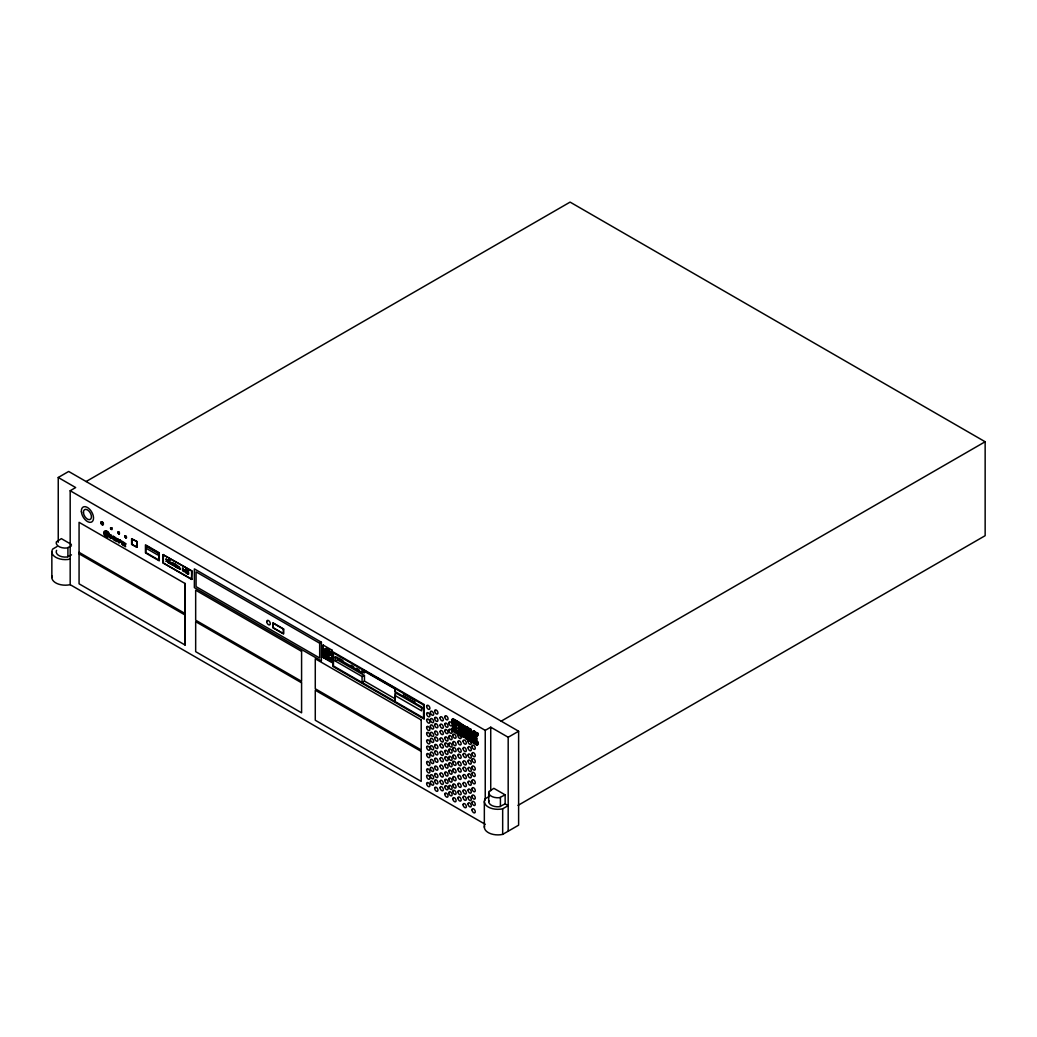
<?xml version="1.0" encoding="UTF-8"?>
<svg xmlns="http://www.w3.org/2000/svg" width="1037" height="1037" viewBox="0 0 1037 1037"><rect width="100%" height="100%" fill="white"/><g stroke="black" fill="none" stroke-linecap="round" stroke-linejoin="round"><path stroke-width="1.5" d="M461.711 727.494L460.908 728.428L458.756 727.183L459.961 725.796M470.487 733.418L469.281 734.766L467.13 733.535L468.322 732.044M457.926 721.493L453.052 718.68L451.847 720.171C455.049 724.137 461.815 722.089 454.258 720.184M105.281 533.666C106.37 529.738 110.778 536.673 106.344 534.146L106.487 535.636L107.913 535.896A4.485 2.592 60 0 0 108.872 534.612A2.23 1.283 60 0 0 108.185 532.461A3.941 2.281 60 0 0 104.62 532.072A3.305 1.905 60 0 0 105.593 536.09A4.213 2.437 60 0 0 108.029 537.205L108.068 537.322A4.848 2.8 60 0 1 105.605 536.388A4.278 2.476 60 0 1 104.257 534.846A3.28 1.893 60 0 1 104.257 531.372A6.766 3.902 60 0 1 106.072 530.892A3.785 2.191 60 0 1 108.846 533.018A3.111 1.789 60 0 1 107.731 536.207L106.396 535.805A1.867 1.076 60 0 1 105.294 533.653M110.505 528.403L111.659 527.742M119.449 533.562L118.62 531.838M124.764 536.375L125.296 535.701M395.434 692.729L394.98 701.505L395.434 692.729L423.239 708.777M466.352 729.387L465.004 730.787L466.961 728.233L465.107 729.348L457.395 724.889L457.395 724.085L465.107 729.348M323.596 657.808L323.22 645.131M331.866 662.462L331.97 650.108L332.009 662.371M472.652 732.187L474.065 730.826L478.07 733.924L476.864 734.624L472.652 732.187L474.065 730.826M458.6 731.746L458.756 730.929C472.859 735.142 463.345 740.379 457.395 733.95L457.395 733.159L464.2 737.087M472.418 732.77L472.185 733.431L476.864 736.14L472.418 732.77L473.611 732.07M471.355 736.814L470.15 737.501L470.396 738.435L472.237 739.511L473.442 738.02M472.237 739.511L473.676 738.15M474.557 738.668L471.783 740.742L470.617 739.277M471.317 741.986L472.755 740.638L471.317 741.986L471.07 741.053L473.222 739.394L475.503 741.39L476.709 740.703L473.365 737.851L473.365 738.642L475.503 739.887L476.709 739.187L476.709 738.396L471.317 735.842L472.522 735.142M470.889 735.026L469.683 735.726L469.93 736.659L472.691 738.253L474.142 736.905L473.896 737.566M474.557 735.79L473.157 737.009L469.281 734.105M394.98 695.503L421.592 710.863L421.592 706.91L394.98 691.549L395.577 688.49L376.638 677.55M110.505 527.898L111.866 527.95M112.074 529.544L111.763 528.014M117.79 532.098L118.957 531.942M124.984 535.883L124.868 536.933M120.214 540.484L119.359 542.273L118.503 539.499C116.287 535.299 118.685 548.158 120.37 540.575M56.62 550.349L56.348 550.906A9.139 5.276 0 0 0 66.925 557.025L71.462 554.86M464.654 731.305L464.032 731.746L458.756 728.7L459.948 727.209M458.756 726.393L465.846 730.605L465.237 731.046M119.229 533.886L119.475 532.707M394.98 691.549L395.577 688.49M329.636 652.96L329.818 654.412L329.662 652.973M364.454 681.076L362.069 682.502L362.069 676.5L335.184 660.971L335.184 657.017L337.556 657.38L337.556 659.999L364.454 675.515L364.454 681.076L395.434 698.964M58.241 542.273L58.241 477.487L68.675 471.459L518.617 731.228L518.617 825.18L502.673 834.383A13.507 7.803 0 0 1 489.257 833.113A13.507 7.803 0 0 1 484.551 825.75M485.238 824.311L70.179 584.674L70.179 490.734L75.675 487.559L58.241 477.487M86.11 481.531L570.091 202.111L985.15 441.749L985.15 535.688L518.007 805.386M56.866 546.655L52.731 549.04A13.507 7.803 0 0 0 55.804 557.336A13.507 7.803 0 0 0 70.179 559.112M131.621 538.812L137.13 541.638L136.832 547.303L131.621 544.308L131.621 538.812L137.13 541.638M131.621 544.308L137.13 547.134M163.055 554.678L191.91 570.998L191.612 579.411L163.055 562.922L163.055 554.678L191.91 570.998M163.055 562.922L191.91 579.242M332.06 658.028L331.905 658.106A23.268 13.429 60 0 1 323.025 654.541L323.168 654.308M323.116 657.484L323.168 645.312M323.427 657.652L331.633 662.449M332.06 657.873L331.905 657.964A23.268 13.429 60 0 1 323.025 654.386M451.847 720.171L453.052 718.68M451.847 720.884L456.721 724.5L451.847 721.687L453.052 720.197M451.847 721.687L453.052 720.987M458.6 723.398L455.36 725.213L453.208 723.982L454.4 722.491M453.208 723.982L454.4 723.282M453.208 724.694L454.4 724.007L453.208 725.498L453.208 724.694L455.36 725.939L456.552 725.239L456.552 726.043L455.36 726.73L453.208 725.498M456.721 722.983L458.6 721.882L465.561 726.704L464.369 727.404L457.395 723.385L457.395 722.582M453.208 723.191L455.36 724.422L456.552 723.735L456.552 724.526M456.721 723.696L458.6 722.685L465.561 726.704M453.208 726.211L454.4 725.511L456.552 726.756L455.36 728.246L453.208 726.211L455.36 727.456L456.552 726.756M453.208 727.002L454.4 726.302M457.395 724.889L458.6 724.189M459.948 730.229L456.721 732.044L451.847 728.441L453.052 727.754L457.913 731.344M454.4 727.028L453.208 728.518L455.36 729.75L456.552 728.272L455.36 729.75M451.847 729.231L453.052 727.754M458.6 732.459L456.721 733.561L451.847 730.748L453.052 729.257M451.847 730.748L453.052 730.048M458.756 727.183L459.948 726.483M458.756 728.7L459.948 728M462.1 726.937L460.908 728.428M458.756 727.896L465.924 732.965L464.719 733.652L458.756 730.217L459.948 728.855M456.721 732.044L457.913 730.567M458.756 730.217L459.961 729.517M464.148 728.117L462.956 729.607L465.004 730.787M451.847 729.957L456.721 732.77L457.913 732.07L451.847 728.441M466.961 726.717L465.769 728.207L469.994 730.644L471.2 729.957L466.961 726.717L465.769 728.207M459.948 731.02L458.756 731.72L460.908 732.965L462.1 731.474L460.908 732.965M462.956 729.607L464.148 728.907M464.9 728.428L466.093 727.728L466.313 728.648A2.32 1.335 60 0 1 465.004 730.398A2.32 1.335 60 0 1 463.072 727.43M464.032 731.746L465.846 730.605M465.315 731.811L464.109 732.511L464.719 733.652M464.148 732.653L462.956 734.144L465.159 735.414L466.365 734.727L458.756 729.413M473.39 732.731L470.902 734.183L467.13 732.005L468.322 730.528M470.967 729.024L469.761 729.724L469.994 730.644M462.956 734.144L464.148 733.444M467.13 732.005L468.322 731.318L472.094 733.496L465.769 728.92L470.461 732.433L471.666 731.733L471.433 730.813L451.847 719.38M466.222 733.846L465.159 735.414M471.433 730.813L470.228 731.5L470.461 732.433M467.13 733.535L468.322 732.835M470.474 735.596L469.281 736.283L467.13 735.039L468.322 733.548M466.3 735.402L464.822 736.724L457.395 732.446L457.395 731.655L465.406 736.4L464.2 736.374M467.13 735.039L468.322 734.339M471.861 732.576L470.668 733.263L470.902 734.183M469.281 739.303L470.474 737.813L469.281 739.303L465.769 737.281L468.322 735.064M465.769 737.281L468.322 735.855M470.474 734.792L469.281 736.283M470.474 739.329L469.281 740.807L465.769 738.785L466.961 737.294M467.13 732.731L471.122 735.039L473.17 733.328L471.731 734.676L475.503 736.853L478.07 735.44L472.872 731.513M471.524 735.272L472.729 734.572M470.474 736.309L469.281 737.8L470.474 737.1M478.07 733.133L476.864 734.624M470.396 738.435L471.589 737.748M70.179 490.734L485.238 730.359L490.734 727.183L508.182 737.255L518.617 731.228M501.182 721.156L985.15 441.749M474.687 735.596L475.503 736.05L478.07 734.637M465.769 737.994L469.281 740.016L471.822 738.59M472.691 738.253L474.557 737.151M473.365 738.642L474.557 737.942M476.709 736.879L475.503 738.37L476.709 736.879L467.13 731.228M473.365 740.146L474.557 739.459M476.709 738.396L475.503 739.887M466.961 736.581L466.961 735.79L478.07 742.194L478.07 742.985L476.864 743.685L473.365 741.662L474.557 740.172M473.365 741.662L474.557 740.962M476.709 739.899L475.503 741.39M473.365 740.872L478.07 744.501L476.864 745.188L473.365 743.166L474.557 741.688M473.365 743.166L474.557 742.479M475.866 742.323L478.07 742.194M473.365 742.375L476.864 744.397L478.07 743.71M489.36 796.351L485.238 798.736A13.507 7.803 0 0 0 488.297 807.032A13.507 7.803 0 0 0 502.673 808.808L508.182 805.632L505.149 803.882L499.432 806.721A9.139 5.276 0 0 1 488.842 800.616M71.397 544.438L61.364 538.644L56.348 541.897A9.139 5.276 0 0 0 66.925 548.003L71.462 545.838M505.149 794.861L493.858 788.34L488.842 791.594A9.139 5.276 0 0 0 499.432 797.699L505.149 794.861L505.149 803.882M335.184 660.971L337.556 659.999M362.069 676.5L364.454 675.515M119.333 533.822L118.62 533.822M125.01 535.818L126.151 536.194M126.047 537.97L126.553 537.023M118.503 531.683L117.79 532.616L118.957 533.861M326.59 653.712C328.599 653.323 324.322 650.316 326.577 653.712M335.184 657.017L362.069 672.546L364.454 672.909L364.454 670.511L367.163 672.08M323.207 645.105L331.97 650.108M125.62 537.853L126.462 537.736L126.047 536.259M472.25 738.707L472.47 738.837A2.32 1.335 60 0 1 475.05 740.781M475.892 734.896L476.709 736.153M458.6 730.955L459.637 731.552M468.024 728.13L471.2 729.957M473.857 731.487L478.07 733.924M369.872 673.648L372.568 675.204M394.98 688.918L362.069 669.928L362.069 672.546M338.905 658.158L342.936 660.478M351.012 665.145L353.695 666.7M356.391 668.243L359.074 669.798M475.503 738.37L473.352 736.477M463.539 731.578L465.924 732.965M475.802 738.668L476.709 739.187M467.13 734.248L472.937 737.605M456.552 729.063L455.684 728.557A2.32 1.335 60 0 1 456.163 729.529M472.328 738.175L473.442 738.811M469.281 737.8L467.13 735.751M472.055 739.524L472.976 740.055M465.769 736.477L472.016 740.094M79.071 552.332L185.001 613.489L185.001 583.481M79.071 553.81L185.001 614.967L185.001 644.975M475.452 739.964L476.709 740.703M454.958 730.242L456.721 731.254M462.295 725.407L464.369 727.404M111.439 529.557L110.583 528.066M124.894 536.583L125.503 537.633M118.503 533.601L117.907 532.551M111.218 529.388L110.7 528.624M471.122 735.039L471.317 735.842M475.503 736.853L475.503 736.05M508.182 737.255L508.182 831.207M502.673 808.808L502.673 834.383M500.417 797.544L500.417 806.566M490.734 727.183L490.734 790.79M488.712 792.605L488.712 801.627M485.238 730.359L485.238 800.02M484.344 801.666L484.344 827.241M476.864 742.881L476.864 743.685M476.864 744.397L476.864 745.188M469.281 740.016L469.281 740.807M458.6 721.882L458.6 722.685M456.721 732.77L456.721 733.561M455.36 724.422L455.36 725.213M455.36 725.939L455.36 726.73M455.36 727.456L455.36 728.246M191.612 571.167L191.612 579.411M163.353 554.51L163.353 562.754M136.832 541.807L136.832 547.303M131.919 538.631L131.919 544.127M67.911 547.847L67.911 556.869M51.85 551.969L51.85 577.544M70.179 584.674A13.507 7.803 0 0 1 56.763 583.416A13.507 7.803 0 0 1 52.044 576.053M459.547 734.598A2.32 1.335 60 0 1 461.089 738.033A2.32 1.335 60 0 1 458.497 737.333A2.32 1.335 60 0 1 458.73 734.39M459.974 731.176A2.32 1.335 60 0 1 457.913 728.168A2.32 1.335 60 0 1 459.974 727.533M460.7 728.441A2.32 1.335 60 0 1 460.959 728.985M461.128 730.515A2.32 1.335 60 0 1 460.7 731.111M459.028 730.1A2.32 1.335 60 0 1 458.691 729.607M461.258 730.696A2.32 1.335 60 0 1 460.998 730.942M470.085 737.022A2.32 1.335 60 0 1 469.657 736.84M468.504 735.622A2.32 1.335 60 0 1 468.244 733.185M469.242 732.874A2.32 1.335 60 0 1 470.085 733.366M471.083 734.818A2.32 1.335 60 0 1 471.239 735.376M471.083 736.711A2.32 1.335 60 0 1 470.824 736.957M468.802 735.44A2.32 1.335 60 0 1 468.543 734.909M469.541 732.705A2.32 1.335 60 0 1 470.383 733.198M474.453 743.01A2.32 1.335 60 0 1 472.224 741.027M472.055 740.483A2.32 1.335 60 0 1 472.004 739.964M475.27 741.857A2.32 1.335 60 0 1 475.218 742.311M473.118 741.896A2.32 1.335 60 0 1 472.522 740.859M472.353 740.314A2.32 1.335 60 0 1 472.302 739.796M475.089 740.068A2.32 1.335 60 0 1 475.348 740.612M474.453 735.635A2.32 1.335 60 0 1 472.224 733.652A2.32 1.335 60 0 1 472.82 731.409A2.32 1.335 60 0 1 475.05 733.392M474.363 735.414A2.32 1.335 60 0 1 473.118 734.507M472.353 732.926A2.32 1.335 60 0 1 472.353 731.953M473.935 731.461A2.32 1.335 60 0 1 474.363 731.772M475.089 732.679A2.32 1.335 60 0 1 475.348 733.224M466.132 737.514A2.32 1.335 60 0 1 463.902 736.918M463.137 735.337A2.32 1.335 60 0 1 463.072 734.805M463.293 733.989A2.32 1.335 60 0 1 463.902 733.652M465.133 734.17A2.32 1.335 60 0 1 466.3 737.151M463.435 735.155A2.32 1.335 60 0 1 463.37 734.637M463.591 733.82A2.32 1.335 60 0 1 463.85 733.574M466.43 735.453A2.32 1.335 60 0 1 466.65 736.529M463.902 726.263A2.32 1.335 60 0 1 466.248 728.609M463.293 726.6A2.32 1.335 60 0 1 463.552 726.367M465.017 730.087A2.32 1.335 60 0 1 464.187 729.361M465.017 726.302A2.32 1.335 60 0 1 466.65 729.141M455.865 731.591A2.32 1.335 60 0 1 454.452 731.72M453.636 730.994A2.32 1.335 60 0 1 453.299 730.502M452.871 728.428A2.32 1.335 60 0 1 453.636 727.715M455.269 728.661A2.32 1.335 60 0 1 456.034 731.228M453.338 727.896A2.32 1.335 60 0 1 453.597 727.65M456.384 730.605A2.32 1.335 60 0 1 456.332 731.059M452.871 721.039A2.32 1.335 60 0 0 453.636 723.606A2.32 1.335 60 0 0 455.606 724.448A2.32 1.335 60 0 1 455.178 724.344M453.039 720.676A2.32 1.335 60 0 1 453.636 720.339M454.88 720.858A2.32 1.335 60 0 1 455.865 722.322M453.338 720.508A2.32 1.335 60 0 1 453.597 720.261M455.567 721.104A2.32 1.335 60 0 1 455.904 721.609M182.629 569.041C181.566 570.169 184.729 573.526 183.653 569.922C182.745 566.565 182.188 567.952 182.681 569.08M326.733 650.329L326.616 651.793L325.916 649.758L327.057 650.069L327.394 651.767L326.733 650.329M328.548 650.095L328.548 650.782A3.215 1.854 60 0 1 329.675 651.91L329.922 652.312A2.411 1.387 60 0 1 330.388 653.816L330.297 654.464A3.435 1.983 60 0 1 329.066 655.371L324.996 652.779A3.072 1.776 60 0 1 324.412 651.547C323.401 648.138 328.47 648.605 329.636 650.769L329.131 649.486A7.259 4.187 60 0 0 326.72 648.397C320.913 648.216 325.787 657.484 329.844 655.682A3.733 2.152 60 0 0 330.609 654.477L330.246 652.169A3.033 1.75 60 0 0 329.455 650.925L328.548 650.095M173.205 564.258L171.52 563.48L172.959 565.217A1.322 0.765 60 0 1 172.531 565.295C169.212 563.959 172.777 560.045 173.205 564.258M178.105 567.083L176.42 566.306L177.858 568.043A1.322 0.765 60 0 1 177.431 568.133C174.112 566.785 177.664 562.871 178.105 567.083M327.964 649.901L327.796 652.001L327.964 649.901M328.301 652.921L328.172 654.153L328.301 652.921M325.307 650.406L325.177 651.534L325.307 650.368M329.157 652.506C329.74 657.056 327.394 652.26 329.157 652.506M327.873 658.897L328.586 659.895L327.873 658.897M113.863 537.373L112.89 537.27L113.02 536.362L113.863 537.373M122.859 542.571L121.886 542.468L122.016 541.56L122.859 542.571M116.092 539.033L116.598 541.534L114.887 540.549L114.887 537.192L117.142 538.773L116.092 539.033M125.088 544.231L125.594 546.732L123.883 545.747L123.883 542.39L126.138 543.958L125.088 544.231M327.575 658.664C328.223 662.526 330.038 657.562 327.575 658.664M111.646 537.62L111.581 538.034A1.387 0.804 60 0 1 111.257 538.372L109.702 537.516L109.702 536.259L110.453 537.827L111.426 537.762L109.961 534.548L111.439 535.17L111.439 536.116L109.987 535.014L111.646 537.62M112.177 536.946L113.811 539.966A1.53 0.881 60 0 0 114.381 539.681L112.942 538.838L112.89 537.464L114.537 538.41L114.018 536.816A1.387 0.804 60 0 0 113.422 536.246L112.177 536.946M121.173 542.131L122.807 545.151A1.53 0.881 60 0 0 123.377 544.866L121.938 544.036L121.886 542.649L123.533 543.608L123.014 542.014A1.387 0.804 60 0 0 122.418 541.431L121.173 542.131M188.397 573.305C188.034 575.081 186.245 571.27 186.88 573.228A1.361 0.791 60 0 0 187.321 573.85L188.527 574.265L188.669 572.748A1.322 0.765 60 0 0 188.203 572.074L187.308 570.739L188.656 571.102L187.01 570.156L186.764 571.905L188.397 573.305M180.295 568.963C178.273 570.726 177.936 562.585 180.295 568.963M170.729 563.169L170.224 563.856L168.772 563.013A1.387 0.804 60 0 1 168.344 562.21C174.281 565.683 166.542 560.9 169.031 559.539C172.79 562.689 166.387 558.139 170.729 563.169M328.69 653.401L328.69 653.401M325.735 650.666C324.892 647.801 327.459 653.906 325.735 650.666M174.086 564.348L174.047 566.15L173.659 563.234L174.773 563.843L174.086 564.348M107.822 533.536L106.396 533.977L107.07 532.772L107.822 533.536M171.585 562.806L172.79 563.843L171.585 562.806M176.484 565.632L177.69 566.669L176.484 565.632M327.588 653.038L327.536 654.166L327.588 653.038M325.67 656.732L324.62 656.123L324.62 658.002L326.059 658.845L325.67 656.732M166.97 561.03L165.92 561.458L166.737 560.55L165.959 558.8L166.983 560.356L168.007 559.98L167.216 560.823L168.046 562.689L166.97 561.03M185.584 569.922L184.599 570.946L185.584 571.517L185.584 569.922M185.584 569.326L184.236 571.154L185.986 573.046L185.584 569.326M321.392 642.24L194.373 568.898L194.373 587.629L321.392 660.958L321.392 642.24M319.681 643.225L196.071 571.867L196.071 586.644L319.681 658.002L319.681 643.225M424.25 704.577L332.773 651.755L332.773 666.363L424.25 719.172L424.25 704.577M423.576 704.966L333.447 652.921L333.447 665.974L423.576 718.006L423.576 704.966M159.283 552.799L145.452 544.801L145.452 552.877L159.283 560.861L159.283 552.799M414.774 700.208L403.613 693.779L403.613 695.84L414.774 702.269L414.774 700.208M158.817 553.058L145.919 545.618L145.919 552.604L158.817 560.058L158.817 553.058M157.818 552.967L146.671 546.525L146.671 548.586L157.818 555.028L157.818 552.967M175.525 563.311L175.525 563.311M175.525 564.322L175.525 567.006L175.525 564.322M283.607 628.979L272.887 622.796L272.887 627.774L283.607 633.957L283.607 628.979M283.386 629.096L273.107 623.172L273.107 627.644L283.386 633.581L283.386 629.096M327.381 657.886L326.305 657.264L326.305 658.988C328.444 660.102 325.722 657.601 327.381 657.886M329.455 659.078L329.429 660.789L329.429 659.61C330.596 664.108 330.297 657.225 330.051 660.608L329.455 659.078M120.772 540.601L119.709 539.979L120.772 540.601M185.182 583.585L79.071 522.324L79.071 583.818L185.182 645.079L185.182 583.585M421.203 719.924L315.274 658.767L315.274 688.762L421.203 749.932L421.203 719.924M301.586 651.34L195.669 590.183L195.669 620.191L301.586 681.348L301.586 651.34M421.203 751.397L315.274 690.24L315.274 720.248L421.203 781.405L421.203 751.397M301.586 682.813L195.669 621.656L195.669 651.664L301.586 712.821L301.586 682.813M266.729 621.617A2.528 1.452 60 0 0 269.4 624.948A2.528 1.452 60 0 0 269.4 621.37A2.528 1.452 60 0 0 266.729 621.617M440.064 774.017A2.32 1.335 60 0 0 442.514 777.076A2.32 1.335 60 0 0 442.514 773.796A2.32 1.335 60 0 0 440.064 774.017M440.064 781.405A2.32 1.335 60 0 0 442.514 784.465A2.32 1.335 60 0 0 442.514 781.185A2.32 1.335 60 0 0 440.064 781.405M440.064 787.757A2.32 1.335 60 0 0 442.514 790.816A2.32 1.335 60 0 0 442.514 787.537A2.32 1.335 60 0 0 440.064 787.757M440.064 766.123A2.32 1.335 60 0 0 442.514 769.169A2.32 1.335 60 0 0 442.514 765.902A2.32 1.335 60 0 0 440.064 766.123M440.064 752.382A2.32 1.335 60 0 0 442.514 755.429A2.32 1.335 60 0 0 442.514 752.162A2.32 1.335 60 0 0 440.064 752.382M440.064 758.734A2.32 1.335 60 0 0 442.514 761.793A2.32 1.335 60 0 0 442.514 758.514A2.32 1.335 60 0 0 440.064 758.734M440.064 744.994A2.32 1.335 60 0 0 442.514 748.053A2.32 1.335 60 0 0 442.514 744.773A2.32 1.335 60 0 0 440.064 744.994M440.064 731.603A2.32 1.335 60 0 0 442.514 734.65A2.32 1.335 60 0 0 442.514 731.383A2.32 1.335 60 0 0 440.064 731.603M440.064 738.979A2.32 1.335 60 0 0 442.514 742.038A2.32 1.335 60 0 0 442.514 738.759A2.32 1.335 60 0 0 440.064 738.979M440.064 725.239A2.32 1.335 60 0 0 442.514 728.298A2.32 1.335 60 0 0 442.514 725.019A2.32 1.335 60 0 0 440.064 725.239M440.064 717.863A2.32 1.335 60 0 0 442.514 720.909A2.32 1.335 60 0 0 442.514 717.643A2.32 1.335 60 0 0 440.064 717.863M448.84 779.085A2.32 1.335 60 0 0 451.289 782.144A2.32 1.335 60 0 0 451.289 778.865A2.32 1.335 60 0 0 448.84 779.085M448.84 786.474A2.32 1.335 60 0 0 451.289 789.52A2.32 1.335 60 0 0 451.289 786.253A2.32 1.335 60 0 0 448.84 786.474M448.84 792.825A2.32 1.335 60 0 0 451.289 795.885A2.32 1.335 60 0 0 451.289 792.605A2.32 1.335 60 0 0 448.84 792.825M448.84 771.191A2.32 1.335 60 0 0 451.289 774.237A2.32 1.335 60 0 0 451.289 770.971A2.32 1.335 60 0 0 448.84 771.191M448.84 757.451A2.32 1.335 60 0 0 451.289 760.497A2.32 1.335 60 0 0 451.289 757.23A2.32 1.335 60 0 0 448.84 757.451M448.84 763.802A2.32 1.335 60 0 0 451.289 766.849A2.32 1.335 60 0 0 451.289 763.582A2.32 1.335 60 0 0 448.84 763.802M448.84 750.062A2.32 1.335 60 0 0 451.289 753.121A2.32 1.335 60 0 0 451.289 749.842A2.32 1.335 60 0 0 448.84 750.062M448.84 736.672A2.32 1.335 60 0 0 451.289 739.718A2.32 1.335 60 0 0 451.289 736.451A2.32 1.335 60 0 0 448.84 736.672M448.84 744.047A2.32 1.335 60 0 0 451.289 747.107A2.32 1.335 60 0 0 451.289 743.827A2.32 1.335 60 0 0 448.84 744.047M448.84 730.307A2.32 1.335 60 0 0 451.289 733.366A2.32 1.335 60 0 0 451.289 730.087A2.32 1.335 60 0 0 448.84 730.307M448.84 722.932A2.32 1.335 60 0 0 451.289 725.978A2.32 1.335 60 0 0 451.289 722.711A2.32 1.335 60 0 0 448.84 722.932M457.913 784.322A2.32 1.335 60 0 0 460.363 787.381A2.32 1.335 60 0 0 460.363 784.102A2.32 1.335 60 0 0 457.913 784.322M457.913 791.711A2.32 1.335 60 0 0 460.363 794.77A2.32 1.335 60 0 0 460.363 791.49A2.32 1.335 60 0 0 457.913 791.711M457.913 798.062A2.32 1.335 60 0 0 460.363 801.121A2.32 1.335 60 0 0 460.363 797.842A2.32 1.335 60 0 0 457.913 798.062M457.913 776.428A2.32 1.335 60 0 0 460.363 779.474A2.32 1.335 60 0 0 460.363 776.207A2.32 1.335 60 0 0 457.913 776.428M457.913 762.688A2.32 1.335 60 0 0 460.363 765.734A2.32 1.335 60 0 0 460.363 762.467A2.32 1.335 60 0 0 457.913 762.688M457.913 769.039A2.32 1.335 60 0 0 460.363 772.098A2.32 1.335 60 0 0 460.363 768.819A2.32 1.335 60 0 0 457.913 769.039M457.913 755.299A2.32 1.335 60 0 0 460.363 758.358A2.32 1.335 60 0 0 460.363 755.079A2.32 1.335 60 0 0 457.913 755.299M457.913 741.909A2.32 1.335 60 0 0 460.363 744.955A2.32 1.335 60 0 0 460.363 741.688A2.32 1.335 60 0 0 457.913 741.909M457.913 749.284A2.32 1.335 60 0 0 460.363 752.343A2.32 1.335 60 0 0 460.363 749.064A2.32 1.335 60 0 0 457.913 749.284M81.379 511.708A8.607 4.965 60 0 0 90.984 522.272A8.607 4.965 60 0 0 89.947 509.556A8.607 4.965 60 0 0 81.379 511.708M83.44 512.654A5.678 3.28 60 0 0 89.765 519.628A5.678 3.28 60 0 0 89.091 511.241A5.678 3.28 60 0 0 83.44 512.654M434.672 767.186A2.32 1.335 60 0 0 437.121 770.232A2.32 1.335 60 0 0 437.121 766.965A2.32 1.335 60 0 0 434.672 767.186M434.672 788.314A2.32 1.335 60 0 0 437.121 791.361A2.32 1.335 60 0 0 437.121 788.094A2.32 1.335 60 0 0 434.672 788.314M434.672 774.574A2.32 1.335 60 0 0 437.121 777.62A2.32 1.335 60 0 0 437.121 774.354A2.32 1.335 60 0 0 434.672 774.574M434.672 780.926A2.32 1.335 60 0 0 437.121 783.972A2.32 1.335 60 0 0 437.121 780.705A2.32 1.335 60 0 0 434.672 780.926M434.672 759.278A2.32 1.335 60 0 0 437.121 762.338A2.32 1.335 60 0 0 437.121 759.058A2.32 1.335 60 0 0 434.672 759.278M434.672 745.538A2.32 1.335 60 0 0 437.121 748.597A2.32 1.335 60 0 0 437.121 745.331A2.32 1.335 60 0 0 434.672 745.538M434.672 751.903A2.32 1.335 60 0 0 437.121 754.949A2.32 1.335 60 0 0 437.121 751.682A2.32 1.335 60 0 0 434.672 751.903M434.672 738.163A2.32 1.335 60 0 0 437.121 741.209A2.32 1.335 60 0 0 437.121 737.942A2.32 1.335 60 0 0 434.672 738.163M434.672 724.759A2.32 1.335 60 0 0 437.121 727.818A2.32 1.335 60 0 0 437.121 724.539A2.32 1.335 60 0 0 434.672 724.759M434.672 732.148A2.32 1.335 60 0 0 437.121 735.194A2.32 1.335 60 0 0 437.121 731.928A2.32 1.335 60 0 0 434.672 732.148M434.672 718.408A2.32 1.335 60 0 0 437.121 721.454A2.32 1.335 60 0 0 437.121 718.187A2.32 1.335 60 0 0 434.672 718.408M434.672 711.019A2.32 1.335 60 0 0 437.121 714.078A2.32 1.335 60 0 0 437.121 710.799A2.32 1.335 60 0 0 434.672 711.019M468.024 790.168A2.32 1.335 60 0 0 470.474 793.214A2.32 1.335 60 0 0 470.474 789.948A2.32 1.335 60 0 0 468.024 790.168M468.024 797.557A2.32 1.335 60 0 0 470.474 800.603A2.32 1.335 60 0 0 470.474 797.336A2.32 1.335 60 0 0 468.024 797.557M468.024 803.908A2.32 1.335 60 0 0 470.474 806.955A2.32 1.335 60 0 0 470.474 803.688A2.32 1.335 60 0 0 468.024 803.908M468.024 782.261A2.32 1.335 60 0 0 470.474 785.32A2.32 1.335 60 0 0 470.474 782.041A2.32 1.335 60 0 0 468.024 782.261M468.024 768.521A2.32 1.335 60 0 0 470.474 771.58A2.32 1.335 60 0 0 470.474 768.3A2.32 1.335 60 0 0 468.024 768.521M468.024 774.885A2.32 1.335 60 0 0 470.474 777.931A2.32 1.335 60 0 0 470.474 774.665A2.32 1.335 60 0 0 468.024 774.885M468.024 761.145A2.32 1.335 60 0 0 470.474 764.191A2.32 1.335 60 0 0 470.474 760.925A2.32 1.335 60 0 0 468.024 761.145M468.024 747.742A2.32 1.335 60 0 0 470.474 750.801A2.32 1.335 60 0 0 470.474 747.521A2.32 1.335 60 0 0 468.024 747.742M468.024 755.13A2.32 1.335 60 0 0 470.474 758.177A2.32 1.335 60 0 0 470.474 754.91A2.32 1.335 60 0 0 468.024 755.13M468.024 741.39A2.32 1.335 60 0 0 470.474 744.436A2.32 1.335 60 0 0 470.474 741.17A2.32 1.335 60 0 0 468.024 741.39M472.004 788.742A2.32 1.335 60 0 0 474.453 791.788A2.32 1.335 60 0 0 474.453 788.522A2.32 1.335 60 0 0 472.004 788.742M472.004 809.858A2.32 1.335 60 0 0 474.453 812.917A2.32 1.335 60 0 0 474.453 809.651A2.32 1.335 60 0 0 472.004 809.858M472.004 796.118A2.32 1.335 60 0 0 474.453 799.177A2.32 1.335 60 0 0 474.453 795.91A2.32 1.335 60 0 0 472.004 796.118M472.004 802.482A2.32 1.335 60 0 0 474.453 805.529A2.32 1.335 60 0 0 474.453 802.262A2.32 1.335 60 0 0 472.004 802.482M472.004 780.835A2.32 1.335 60 0 0 474.453 783.894A2.32 1.335 60 0 0 474.453 780.615A2.32 1.335 60 0 0 472.004 780.835M472.004 767.095A2.32 1.335 60 0 0 474.453 770.154A2.32 1.335 60 0 0 474.453 766.874A2.32 1.335 60 0 0 472.004 767.095M472.004 773.446A2.32 1.335 60 0 0 474.453 776.506A2.32 1.335 60 0 0 474.453 773.239A2.32 1.335 60 0 0 472.004 773.446M472.004 759.719A2.32 1.335 60 0 0 474.453 762.765A2.32 1.335 60 0 0 474.453 759.499A2.32 1.335 60 0 0 472.004 759.719M472.004 746.316A2.32 1.335 60 0 0 474.453 749.375A2.32 1.335 60 0 0 474.453 746.096A2.32 1.335 60 0 0 472.004 746.316M472.004 753.705A2.32 1.335 60 0 0 474.453 756.751A2.32 1.335 60 0 0 474.453 753.484A2.32 1.335 60 0 0 472.004 753.705M430.394 768.443A2.32 1.335 60 0 0 432.844 771.489A2.32 1.335 60 0 0 432.844 768.223A2.32 1.335 60 0 0 430.394 768.443M430.394 775.819A2.32 1.335 60 0 0 432.844 778.878A2.32 1.335 60 0 0 432.844 775.611A2.32 1.335 60 0 0 430.394 775.819M430.394 782.183A2.32 1.335 60 0 0 432.844 785.229A2.32 1.335 60 0 0 432.844 781.963A2.32 1.335 60 0 0 430.394 782.183M430.394 760.536A2.32 1.335 60 0 0 432.844 763.595A2.32 1.335 60 0 0 432.844 760.315A2.32 1.335 60 0 0 430.394 760.536M430.394 746.796A2.32 1.335 60 0 0 432.844 749.855A2.32 1.335 60 0 0 432.844 746.575A2.32 1.335 60 0 0 430.394 746.796M430.394 753.147A2.32 1.335 60 0 0 432.844 756.206A2.32 1.335 60 0 0 432.844 752.94A2.32 1.335 60 0 0 430.394 753.147M430.394 739.42A2.32 1.335 60 0 0 432.844 742.466A2.32 1.335 60 0 0 432.844 739.2A2.32 1.335 60 0 0 430.394 739.42M430.394 726.017A2.32 1.335 60 0 0 432.844 729.076A2.32 1.335 60 0 0 432.844 725.796A2.32 1.335 60 0 0 430.394 726.017M430.394 733.405A2.32 1.335 60 0 0 432.844 736.451A2.32 1.335 60 0 0 432.844 733.185A2.32 1.335 60 0 0 430.394 733.405M430.394 719.665A2.32 1.335 60 0 0 432.844 722.711A2.32 1.335 60 0 0 432.844 719.445A2.32 1.335 60 0 0 430.394 719.665M430.394 712.276A2.32 1.335 60 0 0 432.844 715.336A2.32 1.335 60 0 0 432.844 712.056A2.32 1.335 60 0 0 430.394 712.276M463.072 783.583A2.32 1.335 60 0 0 465.535 786.642A2.32 1.335 60 0 0 465.535 783.363A2.32 1.335 60 0 0 463.072 783.583M463.072 804.712A2.32 1.335 60 0 0 465.535 807.758A2.32 1.335 60 0 0 465.535 804.492A2.32 1.335 60 0 0 463.072 804.712M463.072 790.972A2.32 1.335 60 0 0 465.535 794.031A2.32 1.335 60 0 0 465.535 790.751A2.32 1.335 60 0 0 463.072 790.972M463.072 797.323A2.32 1.335 60 0 0 465.535 800.383A2.32 1.335 60 0 0 465.535 797.103A2.32 1.335 60 0 0 463.072 797.323M463.072 775.689A2.32 1.335 60 0 0 465.535 778.735A2.32 1.335 60 0 0 465.535 775.469A2.32 1.335 60 0 0 463.072 775.689M463.072 761.949A2.32 1.335 60 0 0 465.535 764.995A2.32 1.335 60 0 0 465.535 761.728A2.32 1.335 60 0 0 463.072 761.949M463.072 768.3A2.32 1.335 60 0 0 465.535 771.359A2.32 1.335 60 0 0 465.535 768.08A2.32 1.335 60 0 0 463.072 768.3M463.072 754.56A2.32 1.335 60 0 0 465.535 757.619A2.32 1.335 60 0 0 465.535 754.34A2.32 1.335 60 0 0 463.072 754.56M463.072 741.17A2.32 1.335 60 0 0 465.535 744.216A2.32 1.335 60 0 0 465.535 740.949A2.32 1.335 60 0 0 463.072 741.17M463.072 748.545A2.32 1.335 60 0 0 465.535 751.605A2.32 1.335 60 0 0 465.535 748.325A2.32 1.335 60 0 0 463.072 748.545M100.887 522.635A1.685 0.972 60 0 0 102.676 524.852A1.685 0.972 60 0 0 102.676 522.479A1.685 0.972 60 0 0 100.887 522.635M101.043 522.544A1.685 0.972 60 0 0 102.819 524.774A1.685 0.972 60 0 0 102.819 522.389A1.685 0.972 60 0 0 101.043 522.544M452.819 777.659A2.32 1.335 60 0 0 455.269 780.718A2.32 1.335 60 0 0 455.269 777.439A2.32 1.335 60 0 0 452.819 777.659M452.819 798.788A2.32 1.335 60 0 0 455.269 801.834A2.32 1.335 60 0 0 455.269 798.568A2.32 1.335 60 0 0 452.819 798.788M452.819 785.048A2.32 1.335 60 0 0 455.269 788.094A2.32 1.335 60 0 0 455.269 784.828A2.32 1.335 60 0 0 452.819 785.048M452.819 791.4A2.32 1.335 60 0 0 455.269 794.459A2.32 1.335 60 0 0 455.269 791.179A2.32 1.335 60 0 0 452.819 791.4M452.819 769.765A2.32 1.335 60 0 0 455.269 772.811A2.32 1.335 60 0 0 455.269 769.545A2.32 1.335 60 0 0 452.819 769.765M452.819 756.025A2.32 1.335 60 0 0 455.269 759.071A2.32 1.335 60 0 0 455.269 755.804A2.32 1.335 60 0 0 452.819 756.025M452.819 762.376A2.32 1.335 60 0 0 455.269 765.423A2.32 1.335 60 0 0 455.269 762.156A2.32 1.335 60 0 0 452.819 762.376M452.819 748.636A2.32 1.335 60 0 0 455.269 751.682A2.32 1.335 60 0 0 455.269 748.416A2.32 1.335 60 0 0 452.819 748.636M452.819 735.233A2.32 1.335 60 0 0 455.269 738.292A2.32 1.335 60 0 0 455.269 735.026A2.32 1.335 60 0 0 452.819 735.233M452.819 742.622A2.32 1.335 60 0 0 455.269 745.681A2.32 1.335 60 0 0 455.269 742.401A2.32 1.335 60 0 0 452.819 742.622M426.635 762.545A2.32 1.335 60 0 0 429.085 765.604A2.32 1.335 60 0 0 429.085 762.325A2.32 1.335 60 0 0 426.635 762.545M426.635 783.674A2.32 1.335 60 0 0 429.085 786.72A2.32 1.335 60 0 0 429.085 783.453A2.32 1.335 60 0 0 426.635 783.674M426.635 769.934A2.32 1.335 60 0 0 429.085 772.98A2.32 1.335 60 0 0 429.085 769.713A2.32 1.335 60 0 0 426.635 769.934M426.635 776.285A2.32 1.335 60 0 0 429.085 779.344A2.32 1.335 60 0 0 429.085 776.065A2.32 1.335 60 0 0 426.635 776.285M426.635 754.651A2.32 1.335 60 0 0 429.085 757.697A2.32 1.335 60 0 0 429.085 754.43A2.32 1.335 60 0 0 426.635 754.651M426.635 740.911A2.32 1.335 60 0 0 429.085 743.957A2.32 1.335 60 0 0 429.085 740.69A2.32 1.335 60 0 0 426.635 740.911M426.635 747.262A2.32 1.335 60 0 0 429.085 750.308A2.32 1.335 60 0 0 429.085 747.042A2.32 1.335 60 0 0 426.635 747.262M426.635 733.522A2.32 1.335 60 0 0 429.085 736.568A2.32 1.335 60 0 0 429.085 733.302A2.32 1.335 60 0 0 426.635 733.522M426.635 720.119A2.32 1.335 60 0 0 429.085 723.178A2.32 1.335 60 0 0 429.085 719.911A2.32 1.335 60 0 0 426.635 720.119M426.635 727.507A2.32 1.335 60 0 0 429.085 730.567A2.32 1.335 60 0 0 429.085 727.287A2.32 1.335 60 0 0 426.635 727.507M426.635 713.767A2.32 1.335 60 0 0 429.085 716.826A2.32 1.335 60 0 0 429.085 713.547A2.32 1.335 60 0 0 426.635 713.767M426.635 706.378A2.32 1.335 60 0 0 429.085 709.438A2.32 1.335 60 0 0 429.085 706.171A2.32 1.335 60 0 0 426.635 706.378M444.782 773.019A2.32 1.335 60 0 0 447.232 776.078A2.32 1.335 60 0 0 447.232 772.798A2.32 1.335 60 0 0 444.782 773.019M444.782 794.148A2.32 1.335 60 0 0 447.232 797.207A2.32 1.335 60 0 0 447.232 793.927A2.32 1.335 60 0 0 444.782 794.148M444.782 780.407A2.32 1.335 60 0 0 447.232 783.466A2.32 1.335 60 0 0 447.232 780.187A2.32 1.335 60 0 0 444.782 780.407M444.782 786.759A2.32 1.335 60 0 0 447.232 789.818A2.32 1.335 60 0 0 447.232 786.539A2.32 1.335 60 0 0 444.782 786.759M444.782 765.125A2.32 1.335 60 0 0 447.232 768.171A2.32 1.335 60 0 0 447.232 764.904A2.32 1.335 60 0 0 444.782 765.125M444.782 751.384A2.32 1.335 60 0 0 447.232 754.43A2.32 1.335 60 0 0 447.232 751.164A2.32 1.335 60 0 0 444.782 751.384M444.782 757.736A2.32 1.335 60 0 0 447.232 760.795A2.32 1.335 60 0 0 447.232 757.516A2.32 1.335 60 0 0 444.782 757.736M444.782 743.996A2.32 1.335 60 0 0 447.232 747.055A2.32 1.335 60 0 0 447.232 743.775A2.32 1.335 60 0 0 444.782 743.996M444.782 730.605A2.32 1.335 60 0 0 447.232 733.652A2.32 1.335 60 0 0 447.232 730.385A2.32 1.335 60 0 0 444.782 730.605M444.782 737.981A2.32 1.335 60 0 0 447.232 741.04A2.32 1.335 60 0 0 447.232 737.774A2.32 1.335 60 0 0 444.782 737.981M444.782 724.241A2.32 1.335 60 0 0 447.232 727.3A2.32 1.335 60 0 0 447.232 724.033A2.32 1.335 60 0 0 444.782 724.241M444.782 716.865A2.32 1.335 60 0 0 447.232 719.911A2.32 1.335 60 0 0 447.232 716.645A2.32 1.335 60 0 0 444.782 716.865"/></g></svg>
